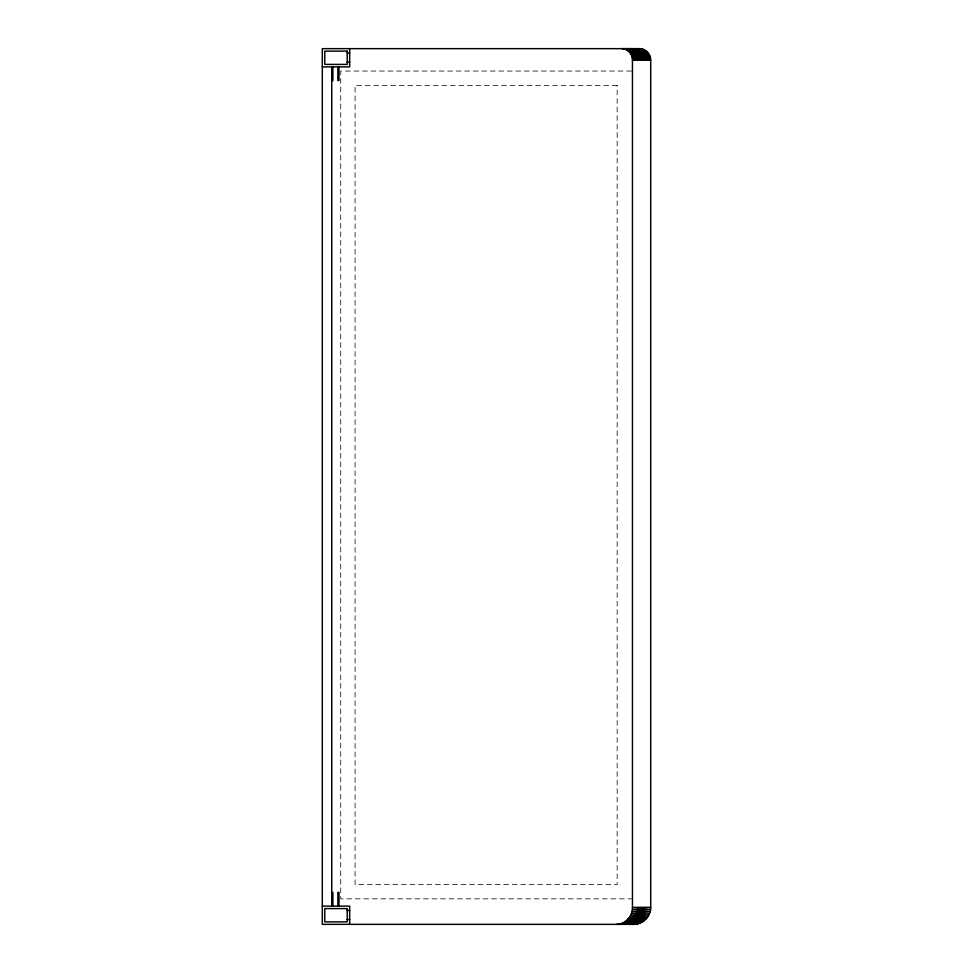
<?xml version="1.0" encoding="UTF-8"?>
<svg xmlns="http://www.w3.org/2000/svg" width="973" height="973" viewBox="0 0 973 973"><rect width="100%" height="100%" fill="white"/><g stroke="black" fill="none" stroke-linecap="round" stroke-linejoin="round"><path stroke-width="0.73" stroke-dasharray="4.87 3.65" d="M631.501 71.053L340.732 71.053L340.732 898.857L631.501 898.857M617.162 85.381L355.072 85.381L355.072 884.53L617.162 884.53L617.162 85.381"/><path stroke-width="1.46" d="M650.694 60.253L632.45 60.253L650.596 58.745L632.426 58.806L650.292 57.249L632.219 57.383L649.806 55.814L631.83 55.984L649.137 54.452L631.258 54.658L648.298 53.187L630.516 53.418L647.3 52.043L628.582 51.277L646.157 51.046L627.427 50.414L644.892 50.207L626.162 49.708L643.53 49.538L623.425 48.82L640.599 48.747L639.091 48.65L322.306 48.65L322.306 924.35L633.666 924.35C642.776 924.545 650.888 916.432 650.694 907.322L650.694 60.253C650.779 54.597 646.218 49.404 640.599 48.747L621.978 48.65C627.889 48.832 632.876 54.366 632.45 60.253L632.45 907.322C632.937 916.116 625.371 924.228 616.566 924.35M633.666 924.35L618.706 924.131L638.081 923.766L622.817 922.878L640.185 923.049L624.715 921.857L642.18 922.063L626.466 920.604L644.029 920.835L628.035 919.132L647.179 917.685L629.397 917.466L648.407 915.836L630.528 915.629L649.392 913.842L631.416 913.671L650.11 911.737L632.036 911.604L650.548 909.548L632.389 909.475L650.694 907.322L632.45 907.322M629.616 52.287L647.3 52.043M347.191 53.016L349.672 53.016M347.191 62.138L349.672 62.138M322.306 66.894L349.672 66.894L349.672 48.65M331.744 80.577L332.888 80.577L332.888 66.894M331.744 892.423L332.888 892.423L332.888 906.106M322.306 906.106L349.672 906.106L349.672 924.35M347.191 910.473L349.672 910.473M347.191 919.594L349.672 919.594M628.035 919.132L645.707 919.363M338.993 66.894L338.993 80.577L337.862 80.577L337.862 66.894M338.993 906.106L338.993 892.423L337.862 892.423L337.862 906.106M331.744 66.894L331.744 906.106M347.191 51.131L324.787 51.131L324.787 64.413L347.191 64.413L347.191 51.131M347.191 908.587L324.787 908.587L324.787 921.869L347.191 921.869L347.191 908.587"/></g></svg>
